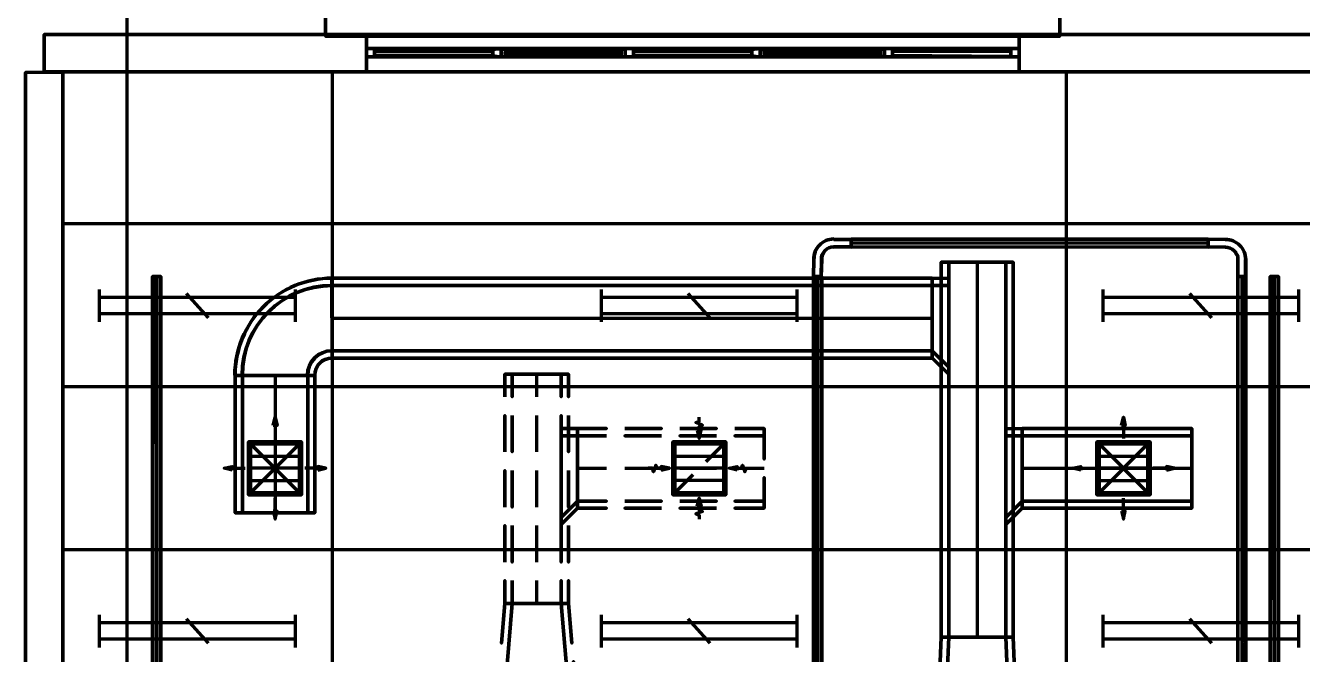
# Model space of a CAD drawing. Extents: x 0 to 1153, y 0 to 816.
# Drawn here: x 628.5 to 679.1, y 674.5 to 699.4 of the extents above; entities that cross this region are included whole.
import ezdxf

# ---------------------------------------------------------------- set-up
doc = ezdxf.new("R2010")
doc.units = 0
doc.header["$MEASUREMENT"] = 0
for name, color, linetype in [('Arch', 7, 'Continuous'), ('Hatch', 7, 'Continuous'), ('HVAC', 7, 'Continuous')]:
    doc.layers.add(name, color=color, linetype=linetype)

msp = doc.modelspace()

# ---------------------------------------------------------------- linework, layer by layer
at = {"layer": 'Arch', "color": 11, "linetype": 'Continuous', "lineweight": 211}
for p, q in [((632.523, 361.77), (632.523, 717.391)), ((640.641, 697.579), (640.641, 652.759)), ((669.745, 697.579), (669.745, 652.759)), ((680.413, 691.557), (629.973, 691.557)), ((680.413, 685.091), (629.973, 685.091)), ((638.387, 683.556), (638.387, 683.038)), ((672.01, 683.556), (672.01, 683.038)), ((636.683, 681.863), (637.201, 681.863)), ((640.08, 681.863), (639.561, 681.863)), ((670.317, 681.863), (670.835, 681.863)), ((673.714, 681.863), (673.195, 681.863)), ((638.387, 680.159), (638.387, 680.678)), ((672.01, 680.159), (672.01, 680.678)), ((680.413, 678.625), (629.973, 678.625))]:
    msp.add_line(p, q, dxfattribs=at)
for points in [[(640.387, 702.882), (669.491, 702.882), (669.491, 698.997), (640.387, 698.997), (669.491, 698.997), (669.491, 702.882), (640.387, 702.882), (640.387, 698.997)], [(629.232, 699.061), (681.164, 699.061), (629.232, 699.061), (629.232, 697.579)], [(681.164, 697.579), (681.164, 699.061), (681.164, 697.579), (629.232, 697.579)], [(667.872, 697.579), (667.872, 699.061), (642.006, 699.061), (667.872, 699.061), (667.872, 697.579), (642.006, 697.579)], [(667.872, 698.172), (642.006, 698.172), (667.872, 698.172), (667.872, 698.5), (642.006, 698.5), (642.006, 698.172), (642.006, 698.5), (667.872, 698.5)], [(667.544, 698.172), (667.544, 698.5), (642.324, 698.5), (642.324, 698.172)], [(652.589, 698.5), (652.589, 698.172), (652.589, 698.172), (652.272, 698.172), (652.272, 698.172), (652.272, 698.5), (652.589, 698.5), (652.589, 698.5), (652.589, 698.172), (652.272, 698.172), (652.272, 698.5)], [(662.855, 698.5), (662.855, 698.172), (662.855, 698.172), (662.538, 698.172), (662.538, 698.172), (662.538, 698.5), (662.855, 698.5), (662.855, 698.5), (662.855, 698.172), (662.538, 698.172), (662.538, 698.5)], [(647.012, 698.405), (642.324, 698.405), (647.012, 698.405), (642.324, 698.405), (647.012, 698.405), (642.324, 698.405), (647.012, 698.405), (642.324, 698.405), (647.012, 698.405), (642.324, 698.405), (647.012, 698.405), (642.324, 698.405), (647.012, 698.405), (642.324, 698.405), (647.012, 698.405), (642.324, 698.405), (647.012, 698.405), (642.324, 698.405), (647.012, 698.405), (642.324, 698.405), (647.012, 698.405), (642.324, 698.405), (647.012, 698.405), (642.324, 698.405), (647.012, 698.405), (642.324, 698.405), (647.012, 698.405), (642.324, 698.405)], [(647.499, 698.299), (652.113, 698.299), (652.113, 698.299), (652.113, 698.373), (652.113, 698.373), (647.499, 698.373), (647.499, 698.299), (647.499, 698.299), (647.499, 698.373), (652.113, 698.373), (652.113, 698.299), (647.499, 698.299), (652.113, 698.299), (647.499, 698.299), (647.499, 698.373), (652.113, 698.373), (652.113, 698.299), (652.113, 698.373), (647.499, 698.373)], [(647.594, 698.373), (652.007, 698.373), (647.594, 698.373), (647.594, 698.468), (652.007, 698.468), (652.007, 698.373), (652.007, 698.468), (647.594, 698.468)], [(647.594, 698.204), (652.007, 698.204), (647.594, 698.204), (647.594, 698.299), (652.007, 698.299), (652.007, 698.204), (652.007, 698.299), (647.594, 698.299)], [(657.278, 698.405), (652.589, 698.405), (657.278, 698.405), (652.589, 698.405), (657.278, 698.405), (652.589, 698.405), (657.278, 698.405), (652.589, 698.405), (657.278, 698.405), (652.589, 698.405), (657.278, 698.405), (652.589, 698.405), (657.278, 698.405), (652.589, 698.405), (657.278, 698.405), (652.589, 698.405), (657.278, 698.405), (652.589, 698.405), (657.278, 698.405), (652.589, 698.405), (657.278, 698.405), (652.589, 698.405), (657.278, 698.405), (652.589, 698.405), (657.278, 698.405), (652.589, 698.405), (657.278, 698.405), (652.589, 698.405)], [(657.765, 698.299), (662.379, 698.299), (662.379, 698.299), (662.379, 698.373), (657.765, 698.373), (657.765, 698.373), (657.765, 698.299), (657.765, 698.299), (657.765, 698.373), (662.379, 698.373), (662.379, 698.299), (657.765, 698.299), (662.379, 698.299), (662.379, 698.373), (657.765, 698.373), (657.765, 698.299), (657.765, 698.373), (662.379, 698.373), (662.379, 698.299)], [(662.273, 698.468), (657.86, 698.468), (662.273, 698.468), (662.273, 698.373), (657.86, 698.373), (657.86, 698.468), (657.86, 698.373), (662.273, 698.373)], [(657.86, 698.204), (662.273, 698.204), (662.273, 698.299), (657.86, 698.299), (657.86, 698.204), (657.86, 698.299), (662.273, 698.299), (662.273, 698.204)], [(667.544, 698.405), (662.855, 698.405), (667.544, 698.405), (662.855, 698.405), (667.544, 698.405), (662.855, 698.405), (667.544, 698.405), (662.855, 698.405), (667.544, 698.405), (662.855, 698.405), (667.544, 698.405), (662.855, 698.405), (667.544, 698.405), (662.855, 698.405), (667.544, 698.405), (662.855, 698.405), (667.544, 698.405), (662.855, 698.405), (667.544, 698.405), (662.855, 698.405), (667.544, 698.405), (662.855, 698.405), (667.544, 698.405), (662.855, 698.405), (667.544, 698.405), (662.855, 698.405), (667.544, 698.405), (662.855, 698.405)], [(680.413, 697.579), (629.973, 697.579), (629.973, 652.759), (680.413, 652.759), (680.413, 697.579), (629.973, 697.579), (629.973, 652.759), (680.413, 652.759)], [(638.302, 683.556), (638.387, 683.884), (638.461, 683.556)], [(671.936, 683.556), (672.01, 683.884), (672.084, 683.556)], [(655.119, 683.366), (655.193, 683.038), (655.267, 683.366)], [(636.683, 681.789), (636.365, 681.863), (636.683, 681.937)], [(640.08, 681.789), (640.397, 681.863), (640.08, 681.937)], [(653.69, 681.789), (654.018, 681.863), (653.69, 681.937)], [(656.696, 681.789), (656.378, 681.863), (656.696, 681.937)], [(670.317, 681.789), (669.988, 681.863), (670.317, 681.937)], [(673.714, 681.789), (674.031, 681.863), (673.714, 681.937)], [(655.119, 680.36), (655.193, 680.678), (655.267, 680.36)], [(638.302, 680.159), (638.387, 679.842), (638.461, 680.159)], [(671.936, 680.159), (672.01, 679.842), (672.084, 680.159)]]:
    msp.add_lwpolyline(points, close=True, dxfattribs=at)
for points in [[(642.006, 699.061), (642.006, 697.579), (642.006, 699.061)], [(647.012, 698.225), (647.012, 698.458), (647.012, 698.225), (642.324, 698.225), (642.324, 698.172), (667.544, 698.172), (667.544, 698.458), (667.544, 698.183), (662.855, 698.225), (662.855, 698.458), (662.855, 698.225), (662.855, 698.458), (662.855, 698.225), (667.544, 698.183), (667.544, 698.458), (667.544, 698.183), (667.544, 698.458), (667.544, 698.183), (662.855, 698.225), (662.855, 698.458), (662.855, 698.225), (662.855, 698.458), (662.855, 698.225), (667.544, 698.183), (667.544, 698.458), (667.544, 698.183), (667.544, 698.458), (667.544, 698.183), (662.855, 698.225), (662.855, 698.458), (662.855, 698.225), (662.855, 698.458), (662.855, 698.225), (667.544, 698.183), (667.544, 698.458), (667.544, 698.183), (667.544, 698.458), (667.544, 698.183), (662.855, 698.225), (662.855, 698.458), (662.855, 698.225), (662.855, 698.458), (662.855, 698.225), (667.544, 698.183), (667.544, 698.458), (667.544, 698.183), (667.544, 698.458), (667.544, 698.183), (662.855, 698.225), (662.855, 698.458), (662.855, 698.225), (662.855, 698.458), (662.855, 698.225), (667.544, 698.183), (667.544, 698.458), (667.544, 698.183), (667.544, 698.458), (667.544, 698.183), (662.855, 698.225), (662.855, 698.458), (662.855, 698.225), (662.855, 698.458), (662.855, 698.225), (667.544, 698.183), (667.544, 698.458), (667.544, 698.183), (667.544, 698.458), (667.544, 698.183), (662.855, 698.225), (662.855, 698.458), (662.855, 698.225), (662.855, 698.458), (662.855, 698.225), (667.544, 698.183), (667.544, 698.458), (667.544, 698.183), (667.544, 698.458), (667.544, 698.183), (662.855, 698.225), (662.855, 698.458), (662.855, 698.225), (662.855, 698.458), (662.855, 698.225), (667.544, 698.183), (667.544, 698.458), (667.544, 698.183), (667.544, 698.458), (667.544, 698.183), (662.855, 698.225), (662.855, 698.458), (662.855, 698.225), (662.855, 698.458), (662.855, 698.225), (667.544, 698.183), (667.544, 698.458), (667.544, 698.183), (667.544, 698.458), (667.544, 698.183), (662.855, 698.225), (662.855, 698.458), (662.855, 698.225), (662.855, 698.458), (662.855, 698.225), (667.544, 698.183), (667.544, 698.458), (667.544, 698.183), (667.544, 698.458), (667.544, 698.183), (662.855, 698.225), (662.855, 698.458), (662.855, 698.225), (662.855, 698.458), (662.855, 698.225), (667.544, 698.183), (667.544, 698.458), (667.544, 698.183), (667.544, 698.458), (667.544, 698.183), (662.855, 698.225), (662.855, 698.458), (662.855, 698.225), (662.855, 698.458), (662.855, 698.225), (667.544, 698.183), (667.544, 698.458), (667.544, 698.183), (667.544, 698.458), (667.544, 698.183), (662.855, 698.225), (662.855, 698.458), (662.855, 698.225), (662.855, 698.458), (662.855, 698.225), (667.544, 698.183), (667.544, 698.458), (667.544, 698.183), (667.544, 698.458), (667.544, 698.183), (662.855, 698.225), (662.855, 698.458), (662.855, 698.225), (662.855, 698.458), (662.855, 698.225), (667.544, 698.183), (667.544, 698.458), (667.544, 698.183), (662.855, 698.183), (667.544, 698.183), (662.855, 698.183), (667.544, 698.183), (662.855, 698.183), (667.544, 698.183), (662.855, 698.183), (667.544, 698.183), (662.855, 698.183), (667.544, 698.183), (662.855, 698.183), (667.544, 698.183), (662.855, 698.183), (667.544, 698.183), (662.855, 698.183), (667.544, 698.183), (662.855, 698.183), (667.544, 698.183), (662.855, 698.183), (667.544, 698.183), (662.855, 698.183), (667.544, 698.183), (662.855, 698.183), (667.544, 698.183), (662.855, 698.183), (667.544, 698.183), (662.855, 698.183), (667.544, 698.183), (667.544, 698.458), (662.855, 698.458), (667.544, 698.458), (662.855, 698.458), (667.544, 698.458), (662.855, 698.458), (667.544, 698.458), (662.855, 698.458), (667.544, 698.458), (662.855, 698.458), (667.544, 698.458), (662.855, 698.458), (667.544, 698.458), (662.855, 698.458), (667.544, 698.458), (662.855, 698.458), (667.544, 698.458), (662.855, 698.458), (667.544, 698.458), (662.855, 698.458), (667.544, 698.458), (662.855, 698.458), (667.544, 698.458), (662.855, 698.458), (667.544, 698.458), (662.855, 698.458), (667.544, 698.458), (662.855, 698.458), (667.544, 698.5), (642.324, 698.458), (642.324, 698.225), (642.324, 698.458), (642.324, 698.225), (647.012, 698.225), (647.012, 698.458), (647.012, 698.225), (647.012, 698.458), (647.012, 698.225), (642.324, 698.225), (642.324, 698.458), (642.324, 698.225), (642.324, 698.458), (642.324, 698.225), (647.012, 698.225), (647.012, 698.458), (647.012, 698.225), (647.012, 698.458), (647.012, 698.225), (642.324, 698.225), (642.324, 698.458), (642.324, 698.225), (642.324, 698.458), (642.324, 698.225), (647.012, 698.225), (647.012, 698.458), (647.012, 698.225), (647.012, 698.458), (647.012, 698.225), (642.324, 698.225), (642.324, 698.458), (642.324, 698.225), (642.324, 698.458), (642.324, 698.225), (647.012, 698.225), (647.012, 698.458), (647.012, 698.225), (647.012, 698.458), (647.012, 698.225), (642.324, 698.225), (642.324, 698.458), (642.324, 698.225), (642.324, 698.458), (642.324, 698.225), (647.012, 698.225), (647.012, 698.458), (647.012, 698.225), (647.012, 698.458), (647.012, 698.225), (642.324, 698.225), (642.324, 698.458), (642.324, 698.225), (642.324, 698.458), (642.324, 698.225), (647.012, 698.225), (647.012, 698.458), (647.012, 698.225), (647.012, 698.458), (647.012, 698.225), (642.324, 698.225), (642.324, 698.458), (642.324, 698.225), (642.324, 698.458), (642.324, 698.225), (647.012, 698.225), (647.012, 698.458), (647.012, 698.225), (647.012, 698.458), (647.012, 698.225), (642.324, 698.225), (642.324, 698.458), (642.324, 698.225), (642.324, 698.458), (642.324, 698.225), (647.012, 698.225), (647.012, 698.458), (647.012, 698.225), (647.012, 698.458), (647.012, 698.225), (642.324, 698.225), (642.324, 698.458), (642.324, 698.225), (642.324, 698.458), (642.324, 698.225), (647.012, 698.225), (647.012, 698.458), (647.012, 698.225), (647.012, 698.458), (647.012, 698.225), (642.324, 698.225), (642.324, 698.458), (642.324, 698.225), (642.324, 698.458), (642.324, 698.225), (647.012, 698.225), (647.012, 698.458), (647.012, 698.225), (647.012, 698.458), (647.012, 698.225), (642.324, 698.225), (642.324, 698.458), (642.324, 698.225), (642.324, 698.458), (642.324, 698.225), (647.012, 698.225), (647.012, 698.458), (647.012, 698.225), (647.012, 698.458), (647.012, 698.225), (642.324, 698.225), (642.324, 698.458), (642.324, 698.225), (642.324, 698.458), (642.324, 698.225), (647.012, 698.225), (647.012, 698.458), (647.012, 698.225), (647.012, 698.458), (647.012, 698.225), (642.324, 698.225), (642.324, 698.458), (642.324, 698.225), (642.324, 698.458), (642.324, 698.225), (647.012, 698.225), (647.012, 698.458), (647.012, 698.225), (647.012, 698.458), (647.012, 698.225), (642.324, 698.225), (642.324, 698.458), (642.324, 698.225), (642.324, 698.458), (642.324, 698.172), (642.324, 698.458), (642.324, 698.225), (647.012, 698.225), (647.012, 698.458), (642.324, 698.458), (647.012, 698.458), (642.324, 698.458), (647.012, 698.458), (642.324, 698.458), (647.012, 698.458), (642.324, 698.458), (647.012, 698.458), (642.324, 698.458), (647.012, 698.458), (642.324, 698.458), (647.012, 698.458), (642.324, 698.458), (647.012, 698.458), (642.324, 698.458), (647.012, 698.458), (642.324, 698.458), (647.012, 698.458), (642.324, 698.458), (647.012, 698.458), (642.324, 698.458), (647.012, 698.458), (642.324, 698.458), (647.012, 698.458), (642.324, 698.458), (647.012, 698.458), (642.324, 698.458), (647.012, 698.458), (647.012, 698.225), (642.324, 698.183), (647.012, 698.225), (642.324, 698.183), (647.012, 698.225), (642.324, 698.183), (647.012, 698.225), (642.324, 698.183), (647.012, 698.225), (642.324, 698.183), (647.012, 698.225), (642.324, 698.183), (647.012, 698.225), (642.324, 698.183), (647.012, 698.225), (642.324, 698.183), (647.012, 698.225), (642.324, 698.183), (647.012, 698.225), (642.324, 698.183), (647.012, 698.225), (642.324, 698.183), (647.012, 698.225), (642.324, 698.183), (647.012, 698.225), (642.324, 698.183), (647.012, 698.225), (642.324, 698.183), (647.012, 698.225), (647.34, 698.172), (652.272, 698.204), (652.272, 698.468), (647.34, 698.468), (647.34, 698.172), (652.272, 698.204), (652.272, 698.468), (647.34, 698.468), (647.34, 698.172), (647.34, 698.5), (647.012, 698.458), (647.012, 698.172), (647.012, 698.458), (647.34, 698.5), (647.34, 698.172), (647.012, 698.172)], [(657.278, 698.225), (657.278, 698.458), (657.278, 698.225), (652.589, 698.225), (652.589, 698.458), (652.589, 698.225), (652.589, 698.458), (657.278, 698.458), (657.278, 698.225), (657.278, 698.458), (652.589, 698.458), (652.589, 698.225), (657.278, 698.225), (657.278, 698.458), (657.278, 698.225), (652.589, 698.225), (652.589, 698.458), (652.589, 698.225), (652.589, 698.458), (657.278, 698.458), (657.278, 698.225), (657.278, 698.458), (652.589, 698.458), (652.589, 698.225), (657.278, 698.225), (657.278, 698.458), (657.278, 698.225), (652.589, 698.225), (652.589, 698.458), (652.589, 698.225), (652.589, 698.458), (657.278, 698.458), (657.278, 698.225), (657.278, 698.458), (652.589, 698.458), (652.589, 698.225), (657.278, 698.225), (657.278, 698.458), (657.278, 698.225), (652.589, 698.225), (652.589, 698.458), (652.589, 698.225), (652.589, 698.458), (657.278, 698.458), (657.278, 698.225), (657.278, 698.458), (652.589, 698.458), (652.589, 698.225), (657.278, 698.225), (657.278, 698.458), (657.278, 698.225), (652.589, 698.225), (652.589, 698.458), (652.589, 698.225), (652.589, 698.458), (657.278, 698.458), (657.278, 698.225), (657.278, 698.458), (652.589, 698.458), (652.589, 698.225), (657.278, 698.225), (657.278, 698.458), (657.278, 698.225), (652.589, 698.225), (652.589, 698.458), (652.589, 698.225), (652.589, 698.458), (657.278, 698.458), (657.278, 698.225), (657.278, 698.458), (652.589, 698.458), (652.589, 698.225), (657.278, 698.225), (657.278, 698.458), (657.278, 698.225), (652.589, 698.225), (652.589, 698.458), (652.589, 698.225), (652.589, 698.458), (657.278, 698.458), (657.278, 698.225), (657.278, 698.458), (652.589, 698.458), (652.589, 698.225), (657.278, 698.225), (657.278, 698.458), (657.278, 698.225), (652.589, 698.225), (652.589, 698.458), (652.589, 698.225), (652.589, 698.458), (657.278, 698.458), (657.278, 698.225), (657.278, 698.458), (652.589, 698.458), (652.589, 698.225), (657.278, 698.225), (657.278, 698.458), (657.278, 698.225), (652.589, 698.225), (652.589, 698.458), (652.589, 698.225), (652.589, 698.458), (657.278, 698.458), (657.278, 698.225), (657.278, 698.458), (652.589, 698.458), (652.589, 698.225), (657.278, 698.225), (657.278, 698.458), (657.278, 698.225), (652.589, 698.225), (652.589, 698.458), (652.589, 698.225), (652.589, 698.458), (657.278, 698.458), (657.278, 698.225), (657.278, 698.458), (652.589, 698.458), (652.589, 698.225), (657.278, 698.225), (657.278, 698.458), (657.278, 698.225), (652.589, 698.225), (652.589, 698.458), (652.589, 698.225), (652.589, 698.458), (657.278, 698.458), (657.278, 698.225), (657.278, 698.458), (652.589, 698.458), (652.589, 698.225), (657.278, 698.225), (657.278, 698.458), (657.278, 698.225), (652.589, 698.225), (652.589, 698.458), (652.589, 698.225), (652.589, 698.458), (657.278, 698.458), (657.278, 698.225), (657.278, 698.458), (652.589, 698.458), (652.589, 698.225), (657.278, 698.225), (657.278, 698.458), (657.278, 698.225), (652.589, 698.225), (652.589, 698.458), (652.589, 698.225), (652.589, 698.458), (657.278, 698.458), (657.278, 698.225), (657.278, 698.458), (652.589, 698.458), (652.589, 698.225), (657.278, 698.225), (657.278, 698.458), (657.278, 698.225), (652.589, 698.225), (652.589, 698.458), (652.589, 698.225), (652.589, 698.458), (657.278, 698.458), (657.278, 698.225), (657.278, 698.458), (652.589, 698.458), (652.589, 698.225), (657.278, 698.225), (652.589, 698.183), (657.278, 698.225), (652.589, 698.183), (657.278, 698.225), (652.589, 698.183), (657.278, 698.225), (652.589, 698.183), (657.278, 698.225), (652.589, 698.183), (657.278, 698.225), (652.589, 698.183), (657.278, 698.225), (652.589, 698.183), (657.278, 698.225), (652.589, 698.183), (657.278, 698.225), (652.589, 698.183), (657.278, 698.225), (652.589, 698.183), (657.278, 698.225), (652.589, 698.183), (657.278, 698.225), (652.589, 698.183), (657.278, 698.225), (652.589, 698.183), (657.278, 698.225), (652.589, 698.183), (657.278, 698.225), (657.606, 698.172), (657.606, 698.468), (662.538, 698.468), (657.606, 698.468), (657.606, 698.172), (662.538, 698.204), (662.538, 698.468), (662.538, 698.204), (657.606, 698.172), (657.606, 698.5), (657.278, 698.458), (657.278, 698.172), (657.278, 698.458), (657.606, 698.5), (657.606, 698.172), (657.278, 698.172)], [(680.413, 697.579), (629.973, 697.548), (628.491, 697.548), (629.973, 697.579), (629.973, 669.174), (631.719, 669.174), (631.719, 666.581), (629.973, 666.581), (629.973, 652.759), (629.973, 651.267), (680.413, 651.267), (629.973, 651.267), (629.973, 640.419)], [(628.491, 632.354), (628.491, 697.548), (628.491, 633.095)], [(629.973, 640.419), (629.973, 651.267), (629.973, 652.759), (680.413, 652.759), (629.973, 652.759), (629.973, 666.581), (631.719, 666.581), (631.719, 669.174), (629.973, 669.174), (629.973, 697.579), (680.413, 697.579)], [(629.973, 632.354), (629.973, 697.548), (629.973, 631.603)], [(655.193, 683.366), (655.193, 683.525), (655.331, 683.577), (655.066, 683.673), (655.193, 683.715), (655.193, 683.884)], [(653.69, 681.863), (653.531, 681.863), (653.478, 681.99), (653.383, 681.725), (653.341, 681.863), (653.172, 681.863)], [(656.696, 681.863), (656.865, 681.863), (656.907, 681.99), (657.003, 681.725), (657.056, 681.863), (657.214, 681.863)], [(655.193, 680.36), (655.193, 680.191), (655.331, 680.148), (655.066, 680.053), (655.193, 680), (655.193, 679.842)]]:
    msp.add_lwpolyline(points, dxfattribs=at)
for p in [(647.012, 698.5), (652.589, 698.5), (657.278, 698.5), (662.855, 698.5), (647.012, 698.172), (647.34, 698.172), (647.499, 698.299), (652.113, 698.373), (652.113, 698.299), (652.272, 698.172), (652.589, 698.172), (657.278, 698.172), (657.606, 698.172), (657.765, 698.373), (657.765, 698.299), (662.379, 698.299), (662.538, 698.172), (662.855, 698.172)]:
    msp.add_point(p, dxfattribs=at)
at = {"layer": 'Hatch', "color": 5, "linetype": 'Continuous', "lineweight": 211}
for p, q in [((675.375, 690.785), (661.215, 690.785)), ((633.698, 662.908), (633.698, 689.462)), ((659.881, 662.421), (659.881, 689.462)), ((676.698, 689.462), (676.698, 660.421)), ((677.989, 689.462), (677.989, 638.175)), ((631.423, 687.663), (631.423, 688.954)), ((639.191, 687.663), (639.191, 688.954)), ((651.319, 687.663), (651.319, 688.954)), ((659.077, 687.663), (659.077, 688.954)), ((671.206, 687.663), (671.206, 688.954)), ((678.963, 687.663), (678.963, 688.954)), ((639.191, 688.636), (631.423, 688.636)), ((635.741, 687.832), (634.873, 688.795)), ((659.077, 688.636), (651.319, 688.636)), ((655.627, 687.832), (654.759, 688.795)), ((678.963, 688.636), (671.206, 688.636)), ((675.513, 687.832), (674.645, 688.795)), ((639.191, 687.991), (631.423, 687.991)), ((659.077, 687.991), (651.319, 687.991)), ((678.963, 687.991), (671.206, 687.991)), ((631.423, 674.762), (631.423, 676.053)), ((639.191, 675.735), (631.423, 675.735)), ((635.741, 674.931), (634.873, 675.894)), ((639.191, 674.762), (639.191, 676.053)), ((651.319, 674.762), (651.319, 676.053)), ((659.077, 675.735), (651.319, 675.735)), ((655.627, 674.931), (654.759, 675.894)), ((659.077, 674.762), (659.077, 676.053)), ((671.206, 674.762), (671.206, 676.053)), ((678.963, 675.735), (671.206, 675.735)), ((675.513, 674.931), (674.645, 675.894)), ((678.963, 674.762), (678.963, 676.053)), ((639.191, 675.09), (631.423, 675.09)), ((659.077, 675.09), (651.319, 675.09)), ((678.963, 675.09), (671.206, 675.09))]:
    msp.add_line(p, q, dxfattribs=at)
for points in [[(659.744, 690.139), (659.723, 689.462), (659.733, 690.144, -0.414224), (660.522, 690.954, 0.414222), (659.744, 690.139), (659.723, 689.462), (659.733, 690.144, -0.414224), (660.522, 690.954, 0.414222)], [(676.053, 690.933), (675.375, 690.944), (676.047, 690.933, -0.414264), (676.857, 690.144, 0.414233), (676.053, 690.933), (675.375, 690.944), (676.047, 690.933, -0.414264), (676.857, 690.144, 0.414233)], [(660.051, 690.139), (660.03, 689.462), (660.04, 690.144, -0.414278), (660.522, 690.647, 0.414238), (660.051, 690.139), (660.03, 689.462), (660.04, 690.144, -0.414278), (660.522, 690.647, 0.414238)], [(676.053, 690.626), (675.375, 690.637), (676.047, 690.626, -0.414341), (676.55, 690.144, 0.414255), (676.053, 690.626), (675.375, 690.637), (676.047, 690.626, -0.414341), (676.55, 690.144, 0.414255)]]:
    msp.add_lwpolyline(points, format="xyb", close=True, dxfattribs=at)
for points in [[(661.215, 690.626), (660.527, 690.626), (661.215, 690.637), (660.527, 690.637), (661.215, 690.626), (661.215, 690.944)], [(660.527, 690.933), (661.215, 690.933), (660.527, 690.944), (661.215, 690.944)], [(675.375, 690.626), (661.215, 690.626), (675.375, 690.637), (661.215, 690.626), (661.215, 690.944), (661.215, 690.637), (675.375, 690.626), (675.375, 690.944), (675.375, 690.626), (675.375, 690.944)], [(675.375, 690.933), (661.215, 690.933), (675.375, 690.944), (661.215, 690.944)], [(676.846, 689.462), (676.846, 690.139), (676.857, 689.462), (676.857, 690.139), (676.857, 689.462), (676.55, 689.462), (676.55, 660.421), (676.54, 689.462), (676.54, 660.421), (676.54, 689.462), (676.857, 689.462), (676.857, 660.421), (676.846, 689.462), (676.857, 660.421), (676.54, 660.421), (676.846, 660.421), (676.857, 689.462), (676.54, 689.462)], [(676.54, 690.139), (676.54, 689.462), (676.55, 690.139), (676.55, 689.462)], [(659.723, 662.421), (660.03, 662.421), (660.03, 689.462), (660.051, 662.421), (660.051, 689.462), (660.051, 662.421), (659.723, 662.421), (659.723, 689.462), (659.744, 662.421), (659.723, 689.462), (660.051, 689.462), (659.744, 689.462), (659.723, 662.421), (660.051, 662.421)]]:
    msp.add_lwpolyline(points, close=True, dxfattribs=at)
for points in [[(633.529, 662.908), (633.529, 689.462), (633.55, 662.908), (633.55, 689.462), (633.529, 662.908)], [(633.836, 662.908), (633.836, 689.462), (633.857, 662.908), (633.857, 689.462), (633.529, 689.462), (633.857, 689.462), (633.857, 662.908)], [(660.051, 689.462), (659.723, 689.462), (660.051, 689.462)], [(677.852, 638.175), (677.852, 689.462), (677.831, 638.175), (677.831, 689.462), (678.159, 689.462), (677.831, 689.462), (677.831, 638.175)], [(678.159, 638.175), (678.159, 689.462), (678.138, 638.175), (678.138, 689.462), (678.159, 638.175)]]:
    msp.add_lwpolyline(points, dxfattribs=at)
at = {"layer": 'HVAC', "color": 6, "linetype": 'Continuous', "lineweight": 211}
for p, q in [((666.221, 675.164), (666.221, 690.033)), ((640.641, 687.811), (664.432, 687.811)), ((638.387, 685.546), (638.387, 680.096)), ((648.758, 684.689), (648.758, 685.599)), ((648.758, 682.509), (648.758, 683.959)), ((639.35, 680.889), (639.35, 682.826)), ((672.984, 680.889), (672.984, 682.826)), ((637.413, 682.339), (639.35, 682.339)), ((654.23, 682.339), (656.167, 682.339)), ((671.047, 682.339), (672.984, 682.339)), ((639.35, 681.863), (637.413, 681.863)), ((650.367, 681.863), (651.521, 681.863)), ((652.251, 681.863), (653.701, 681.863)), ((656.167, 681.863), (654.23, 681.863)), ((654.431, 681.863), (655.881, 681.863)), ((656.611, 681.863), (657.765, 681.863)), ((667.999, 681.863), (674.719, 681.863)), ((672.984, 681.863), (671.047, 681.863)), ((637.413, 681.376), (639.35, 681.376)), ((648.758, 680.318), (648.758, 681.778)), ((656.167, 681.376), (654.23, 681.376)), ((671.047, 681.376), (672.984, 681.376)), ((648.758, 678.138), (648.758, 679.598)), ((648.758, 676.508), (648.758, 677.407))]:
    msp.add_line(p, q, dxfattribs=at)
for points in [[(664.633, 671.28), (667.798, 671.28), (664.633, 671.28), (664.792, 675.164), (667.639, 675.164), (667.798, 671.28), (667.798, 640.577), (667.798, 671.28), (667.639, 675.164), (664.792, 675.164), (664.792, 690.033), (664.792, 675.164), (667.639, 675.164), (667.639, 690.033), (664.792, 690.033), (667.639, 690.033), (667.639, 675.164), (664.792, 675.164), (664.633, 671.28), (667.798, 671.28), (664.633, 671.28), (664.633, 640.577), (667.798, 640.577), (664.633, 640.577)], [(640.641, 689.398), (664.432, 689.398), (640.641, 689.398), (640.641, 686.223)], [(665.088, 689.398), (665.088, 685.578), (664.432, 686.223), (664.432, 689.398), (665.088, 689.398), (665.088, 685.578), (664.432, 686.223), (664.432, 689.398)], [(640.641, 686.52), (640.641, 689.102), (640.641, 686.52), (640.641, 689.102), (640.641, 686.52), (640.641, 689.102), (640.641, 686.52), (664.432, 686.52), (640.641, 686.52), (640.641, 689.102)], [(664.432, 689.102), (665.088, 689.102), (665.088, 685.874), (664.432, 686.52), (664.432, 689.102), (664.432, 686.52), (665.088, 685.874), (665.088, 689.102), (665.088, 689.102), (664.432, 689.102), (665.088, 689.102), (665.088, 685.874), (664.432, 686.52), (664.432, 689.102), (664.432, 686.52), (665.088, 685.874), (665.088, 689.102), (665.088, 689.102), (664.432, 689.102), (665.088, 689.102), (665.088, 685.874), (664.432, 686.52), (664.432, 689.102), (664.432, 686.52), (665.088, 685.874), (665.088, 689.102)], [(647.785, 685.599), (649.721, 685.599), (649.721, 684.689), (649.721, 685.599), (647.785, 685.599), (647.785, 684.689)], [(650.367, 683.44), (650.367, 682.223), (650.367, 683.44), (649.721, 683.44), (649.721, 681.895), (649.721, 683.44), (650.367, 683.44), (650.367, 682.223), (650.367, 683.154), (650.367, 682.223), (650.367, 683.44), (651.521, 683.44)], [(657.765, 682.223), (657.765, 683.44), (657.765, 682.223), (657.765, 683.154)], [(667.999, 680.275), (667.343, 679.63), (667.343, 683.44), (667.999, 683.44), (667.999, 680.275), (667.343, 679.63), (667.343, 683.44), (667.999, 683.44), (674.719, 683.44), (667.999, 683.44), (667.999, 680.275), (667.999, 683.44), (667.999, 680.275), (674.719, 680.275), (674.719, 683.44), (674.719, 680.275)], [(639.434, 680.805), (639.434, 682.911), (637.328, 682.911), (637.328, 680.805), (639.434, 680.805), (637.328, 680.805), (637.328, 682.911), (639.434, 682.911)], [(650.367, 683.154), (649.721, 683.154), (649.721, 679.916), (650.367, 680.561), (650.367, 683.154), (650.367, 680.561), (649.721, 679.916), (649.721, 683.154), (650.367, 683.154), (650.367, 683.154), (649.721, 683.154), (649.721, 679.916), (650.367, 680.561), (650.367, 683.154), (650.367, 680.561), (649.721, 679.916), (649.721, 683.154), (650.367, 683.154), (650.367, 683.154), (649.721, 683.154), (649.721, 679.916), (650.367, 680.561), (650.367, 683.154), (650.367, 680.561), (649.721, 679.916), (649.721, 683.154)], [(656.251, 680.805), (656.251, 682.911), (654.145, 682.911), (654.145, 680.805), (656.251, 680.805), (654.145, 680.805), (654.145, 682.911), (656.251, 682.911)], [(654.23, 682.826), (656.167, 682.826), (656.167, 680.889), (654.23, 680.889), (654.23, 682.826), (656.167, 682.826), (656.167, 680.889), (654.23, 680.889), (654.23, 682.826), (656.167, 682.826), (656.167, 680.889), (654.23, 680.889), (654.23, 682.826), (656.167, 682.826), (656.167, 680.889), (654.23, 680.889), (654.23, 682.826), (654.23, 682.826), (654.23, 680.889), (654.23, 682.826), (656.167, 682.826), (654.23, 682.826), (656.167, 682.826), (656.167, 680.889), (654.23, 680.889)], [(667.999, 683.154), (667.343, 683.154), (667.343, 679.916), (667.999, 680.561), (667.999, 683.154), (667.343, 683.154), (667.343, 679.916), (667.999, 680.561), (667.999, 683.154), (667.999, 683.154), (667.343, 683.154), (667.343, 679.916), (667.999, 680.561), (667.999, 683.154), (667.343, 683.154), (667.343, 679.916), (667.999, 680.561), (667.999, 683.154), (667.999, 683.154), (667.343, 683.154), (667.343, 679.916), (667.999, 680.561), (667.999, 683.154), (667.999, 680.561), (674.719, 680.561), (667.999, 680.561), (667.343, 679.916), (667.343, 683.154), (667.999, 683.154), (667.999, 680.561), (667.999, 683.154), (674.719, 683.154), (674.719, 680.561), (674.719, 683.154)], [(673.068, 680.805), (673.068, 682.911), (670.962, 682.911), (670.962, 680.805), (673.068, 680.805), (670.962, 680.805), (670.962, 682.911), (673.068, 682.911)], [(650.367, 681.493), (650.367, 680.275), (649.721, 679.63), (649.721, 681.175), (649.721, 679.598), (649.721, 678.138), (649.721, 679.63), (650.367, 680.275), (651.521, 680.275), (650.367, 680.275), (650.367, 681.493), (650.367, 680.561), (651.521, 680.561), (650.367, 680.561), (650.367, 681.493), (650.367, 680.275)], [(657.765, 681.493), (657.765, 680.561), (656.611, 680.561), (657.765, 680.561), (657.765, 681.493), (657.765, 680.275)], [(647.488, 676.508), (647.361, 674.931), (647.488, 676.508), (648.388, 676.508), (647.488, 676.508), (648.388, 676.508), (647.488, 676.508), (647.488, 677.407)], [(649.721, 676.508), (647.785, 676.508), (647.457, 672.624), (650.049, 672.624), (647.457, 672.624), (647.457, 671.174), (647.457, 672.624), (647.785, 676.508), (649.721, 676.508), (650.049, 672.624), (650.049, 671.174), (650.049, 672.624), (649.118, 672.624), (650.335, 672.624), (650.208, 674.201), (650.335, 672.624), (650.335, 671.174), (650.335, 672.624), (649.118, 672.624), (650.049, 672.624), (649.721, 676.508), (647.785, 676.508), (649.721, 676.508), (649.721, 677.407)], [(649.118, 676.508), (650.018, 676.508), (650.145, 674.931), (650.018, 676.508), (650.018, 677.407), (650.018, 676.508), (649.118, 676.508), (650.018, 676.508)]]:
    msp.add_lwpolyline(points, close=True, dxfattribs=at)
for points in [[(667.512, 640.577), (667.512, 671.28), (667.343, 675.164), (667.343, 690.033), (667.343, 675.164), (665.088, 675.164), (664.919, 671.28), (665.088, 675.164), (667.343, 675.164), (665.088, 675.164), (665.088, 690.033), (667.343, 690.033), (665.088, 690.033), (665.088, 675.164), (667.343, 675.164), (667.512, 671.28), (664.919, 671.28), (667.512, 671.28), (667.512, 640.577)], [(665.088, 689.102), (665.088, 689.102), (665.088, 689.102)], [(647.488, 684.689), (647.488, 685.599), (647.488, 684.689)], [(647.488, 685.599), (648.388, 685.599), (647.488, 685.599)], [(649.118, 685.599), (650.018, 685.599), (649.118, 685.599)], [(650.018, 685.599), (650.018, 684.689), (650.018, 685.599)], [(647.488, 682.509), (647.488, 683.959), (647.488, 682.509)], [(647.785, 683.959), (647.785, 682.509), (647.785, 683.959)], [(649.721, 682.509), (649.721, 683.959), (649.721, 682.509)], [(650.018, 683.959), (650.018, 682.509), (650.018, 683.959)], [(652.251, 683.44), (653.701, 683.44), (652.251, 683.44)], [(654.431, 683.44), (655.881, 683.44), (654.431, 683.44)], [(656.611, 683.44), (657.765, 683.44), (656.611, 683.44)], [(637.413, 682.826), (639.35, 682.826), (637.413, 682.826), (637.413, 680.889), (637.413, 682.826), (639.35, 682.826), (639.35, 680.889), (637.413, 680.889), (637.413, 682.826), (639.35, 682.826), (639.35, 680.889), (637.413, 680.889), (637.413, 682.826), (639.35, 682.826), (639.35, 680.889), (637.413, 680.889), (637.413, 682.826), (639.35, 682.826), (639.35, 680.889), (637.413, 680.889), (637.413, 682.826), (637.413, 680.889), (639.35, 680.889), (639.35, 682.826), (639.35, 680.889), (637.413, 680.889), (639.35, 680.889), (637.413, 680.889), (639.35, 682.826), (637.413, 682.826), (639.35, 682.826), (639.35, 680.889), (639.35, 682.826), (637.413, 682.826), (637.413, 680.889), (637.413, 682.826), (637.413, 680.889), (639.35, 680.889), (639.35, 682.826), (637.413, 682.826), (637.413, 680.889), (639.35, 680.889), (639.35, 682.826), (637.413, 682.826), (639.35, 682.826), (637.413, 682.826), (637.413, 680.889), (637.413, 682.826), (639.35, 680.889), (637.413, 680.889), (639.35, 680.889), (639.35, 682.826), (639.35, 680.889), (637.413, 680.889)], [(649.721, 683.154), (649.721, 683.154), (649.721, 683.154)], [(651.521, 683.154), (650.367, 683.154), (651.521, 683.154)], [(653.701, 683.154), (652.251, 683.154), (653.701, 683.154)], [(654.939, 681.598), (654.219, 680.879), (654.23, 682.826), (654.219, 680.879), (656.167, 680.879), (654.219, 680.879), (656.167, 680.879), (656.167, 682.826), (656.167, 680.889), (656.167, 682.826), (654.23, 682.826), (656.167, 682.826), (654.23, 682.826), (654.219, 680.879), (654.219, 682.837), (656.167, 682.826), (656.167, 680.879), (654.219, 680.879), (654.23, 682.826), (656.167, 682.826), (656.167, 680.889), (654.219, 680.879), (654.23, 682.826), (656.167, 682.826), (656.167, 680.889), (654.219, 680.879), (656.167, 680.889), (656.167, 682.826), (655.458, 682.117)], [(656.167, 682.826), (656.167, 680.889), (654.23, 680.889)], [(655.881, 683.154), (654.431, 683.154), (655.881, 683.154)], [(657.765, 683.154), (656.611, 683.154), (657.765, 683.154)], [(667.343, 683.154), (667.343, 683.154), (667.343, 683.154)], [(671.047, 682.826), (672.984, 682.826), (671.047, 682.826), (671.047, 680.889), (671.047, 682.826), (672.984, 682.826), (672.984, 680.889), (671.047, 680.889), (671.047, 682.826), (672.984, 682.826), (672.984, 680.889), (671.047, 680.889), (671.047, 682.826), (672.984, 682.826), (672.984, 680.889), (671.047, 680.889), (671.047, 682.826), (672.984, 682.826), (672.984, 680.889), (671.047, 680.889), (671.047, 682.826), (671.047, 680.889), (672.984, 680.889), (672.984, 682.826), (672.984, 680.889), (671.047, 680.889), (672.984, 680.889), (671.047, 680.889), (672.984, 682.826), (671.047, 682.826), (672.984, 682.826), (672.984, 680.889), (672.984, 682.826), (671.047, 682.826), (671.047, 680.889), (671.047, 682.826), (671.047, 680.889), (672.984, 680.889), (672.984, 682.826), (671.047, 682.826), (671.047, 680.889), (672.984, 680.889), (672.984, 682.826), (671.047, 682.826), (672.984, 682.826), (671.047, 682.826), (671.047, 680.889), (671.047, 682.826), (672.984, 680.889), (671.047, 680.889), (672.984, 680.889), (672.984, 682.826), (672.984, 680.889), (671.047, 680.889)], [(638.387, 681.863), (638.387, 681.863), (638.387, 681.863)], [(655.193, 681.863), (655.193, 681.863), (655.193, 681.863)], [(672.01, 681.863), (672.01, 681.863), (672.01, 681.863)], [(647.488, 680.318), (647.488, 681.778), (647.488, 680.318)], [(647.785, 681.778), (647.785, 680.318), (647.785, 681.778)], [(649.721, 680.318), (649.721, 681.778), (649.721, 680.318)], [(650.018, 681.778), (650.018, 680.318), (650.018, 681.778)], [(656.167, 680.889), (656.167, 680.889), (656.167, 680.889)], [(652.251, 680.561), (653.701, 680.561), (652.251, 680.561)], [(653.701, 680.275), (652.251, 680.275), (653.701, 680.275)], [(654.431, 680.561), (655.881, 680.561), (654.431, 680.561)], [(655.881, 680.275), (654.431, 680.275), (655.881, 680.275)], [(657.765, 680.275), (656.611, 680.275), (657.765, 680.275)], [(647.488, 678.138), (647.488, 679.598), (647.488, 678.138)], [(647.785, 679.598), (647.785, 678.138), (647.785, 679.598)], [(650.018, 679.598), (650.018, 678.138), (650.018, 679.598)], [(647.785, 677.407), (647.785, 676.508), (647.785, 677.407)]]:
    msp.add_lwpolyline(points, dxfattribs=at)
for points in [[(636.799, 685.546), (639.964, 685.546), (639.964, 680.096), (639.964, 685.546), (636.799, 685.546), (639.964, 685.546), (636.789, 685.551, -0.414215), (640.641, 689.398), (640.636, 686.234, 0.414186), (639.953, 685.551, -0.414186), (640.641, 686.223), (664.432, 686.223), (664.432, 689.398), (664.432, 686.223), (640.641, 686.223), (640.636, 689.398, 0.414215), (636.799, 685.546), (636.799, 680.096), (639.964, 680.096), (636.799, 680.096)], [(639.678, 685.546), (637.085, 685.546), (639.678, 685.546), (637.085, 685.546), (639.678, 685.546), (637.085, 685.546), (637.085, 680.096), (637.085, 685.546), (639.678, 685.546), (637.074, 685.551, -0.414213), (640.636, 689.113, 0.414213), (637.074, 685.551, -0.414213), (640.636, 689.113, 0.414213), (637.074, 685.551, -0.414213), (640.641, 689.102), (664.432, 689.102), (664.432, 686.52), (664.432, 689.102), (640.636, 689.113, 0.414213), (637.085, 685.546), (639.667, 685.551, -0.414207), (640.636, 686.52, 0.414207), (639.667, 685.551, -0.414207), (640.636, 686.52, 0.414207), (639.667, 685.551, -0.414207), (640.636, 686.52, 0.414207), (639.678, 685.546), (639.678, 680.096), (637.085, 680.096), (639.678, 680.096)]]:
    msp.add_lwpolyline(points, format="xyb", close=True, dxfattribs=at)
for p in [(664.432, 689.102), (664.432, 689.102), (664.432, 689.102), (665.088, 689.102), (665.088, 689.102), (665.088, 689.102), (649.721, 683.154), (649.721, 683.154), (649.721, 683.154), (650.367, 683.154), (650.367, 683.154), (650.367, 683.154), (654.23, 682.826), (654.23, 682.826), (654.23, 682.826), (667.343, 683.154), (667.999, 683.154), (667.999, 683.154), (667.999, 683.154), (638.387, 681.863), (655.193, 681.863), (672.01, 681.863), (656.167, 680.889)]:
    msp.add_point(p, dxfattribs=at)

doc.saveas('drawing.dxf')
